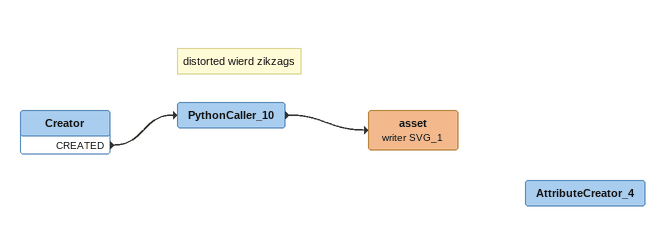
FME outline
Creator
    CREATED -> PythonCaller_10
Note: distorted wierd zikzags
PythonCaller_10
    -> asset (writer SVG_1)
asset (writer SVG_1)
AttributeCreator_4
